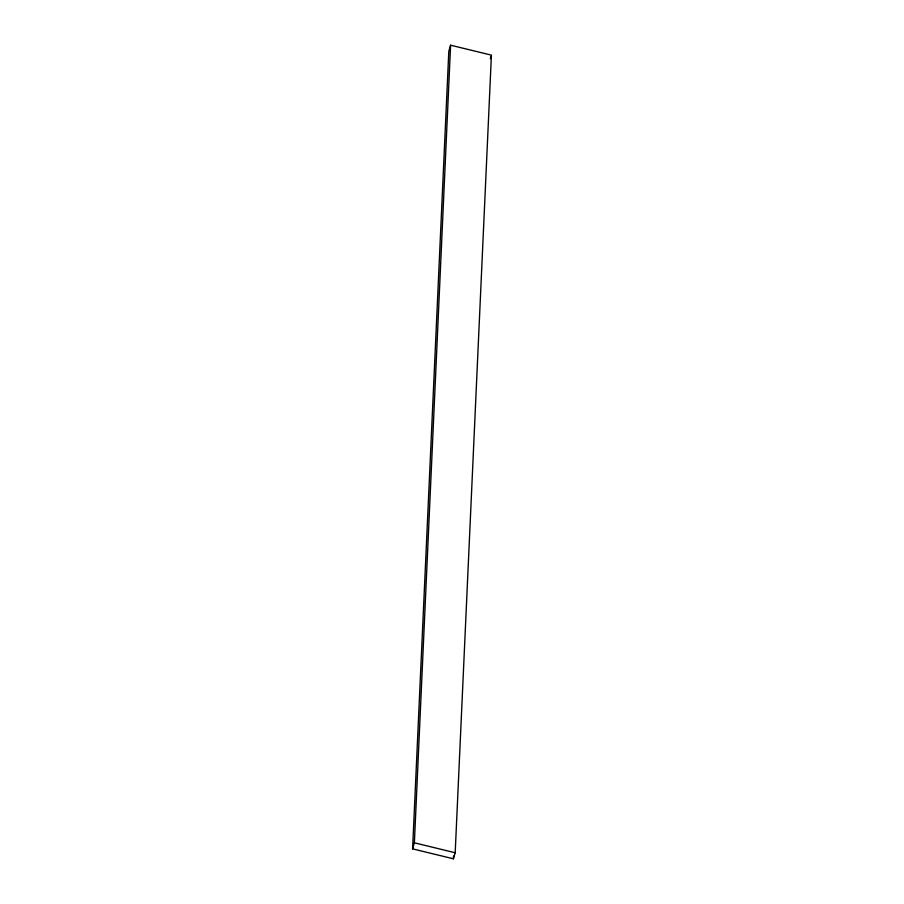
<?xml version="1.0" encoding="UTF-8"?>
<svg xmlns="http://www.w3.org/2000/svg" width="904" height="904" viewBox="0 0 904 904"><rect width="100%" height="100%" fill="white"/><g stroke="black" fill="none" stroke-linecap="round" stroke-linejoin="round"><path stroke-width="1.36" d="M412.586 848.867L448.813 51.245L450.599 45.2L491.414 55.133L455.187 852.754L453.401 858.8L412.586 848.867L414.371 842.81L450.599 45.2M453.401 858.8L453.537 855.986M490.341 58.771L491.053 56.342M414.371 842.81L455.187 852.754"/></g></svg>
